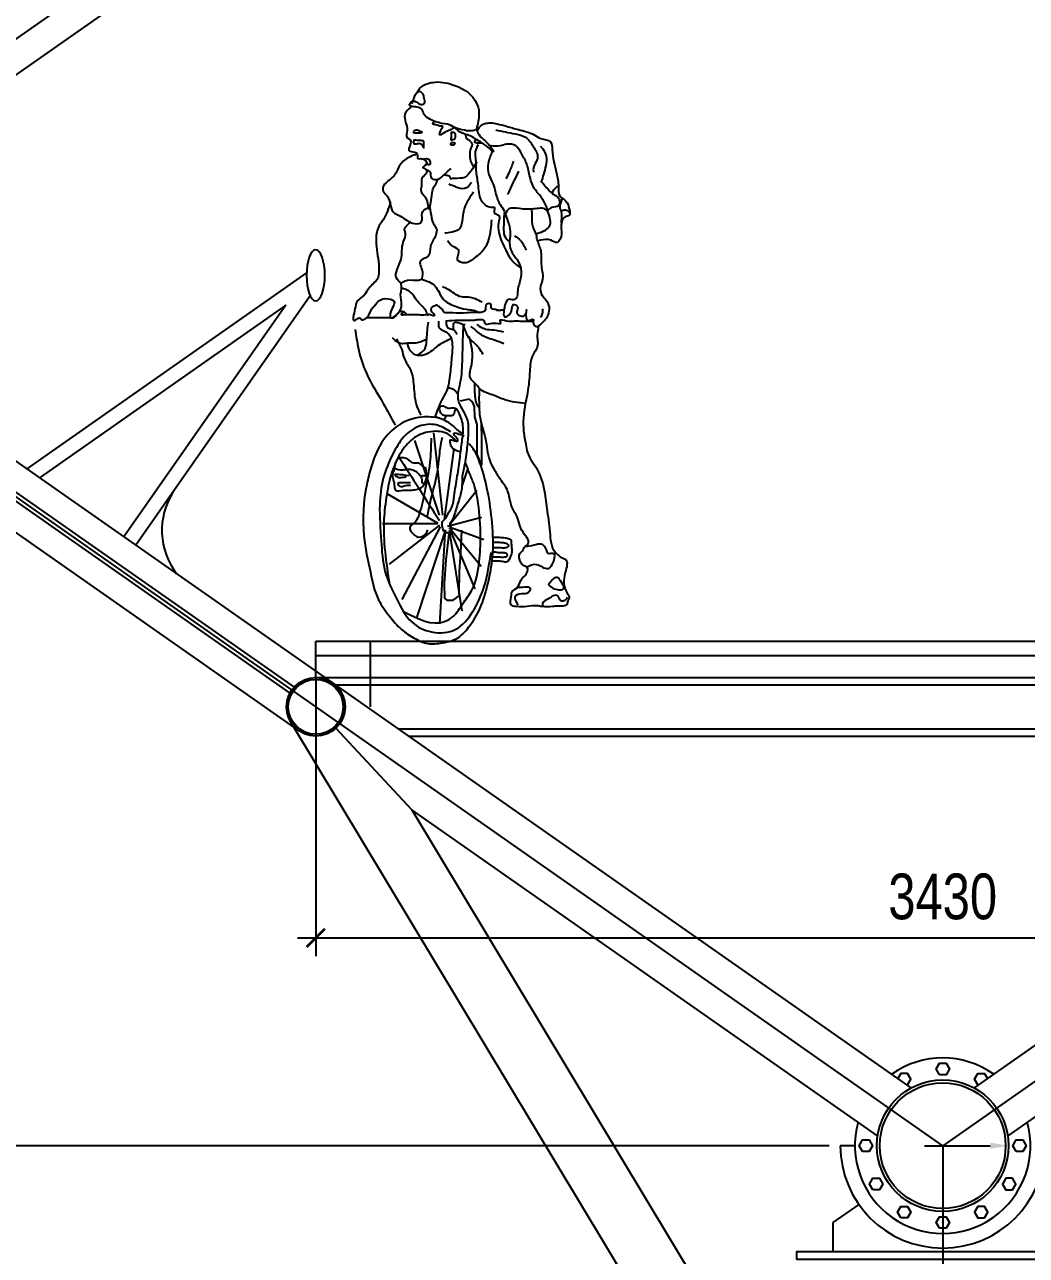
# Model space of a CAD drawing. Header units: millimetres. Extents: x -2530 to 18667, y 794 to 21156.
# Drawn here: x -369 to 2370, y 14684 to 18050 of the extents above; entities that cross this region are included whole.
import ezdxf

# ---------------------------------------------------------------- set-up
doc = ezdxf.new("R2010")
doc.units = ezdxf.units.MM
doc.layers.add('constr', color=5, linetype='Continuous')
doc.styles.add('KOTE', font='romrust.shx', dxfattribs={"width": 0.8})
doc.dimstyles.new('dwgmodels.com 50', dxfattribs={"dimscale": 50, "dimtxt": 2.5, "dimasz": 1, "dimexe": 1, "dimexo": 2, "dimgap": 1, "dimtad": 1, "dimdec": 0, "dimzin": 9, "dimdsep": 46, "dimtxsty": 'KOTE', "dimblk": 'ARCHTICK', "dimcen": 0, "dimdle": 1, "dimclrd": 4, "dimclre": 4, "dimclrt": 3, "dimadec": 0, "dimazin": 0, "dimtfac": 0.666667, "dimtdec": 0, "dimtix": 1, "dimtmove": 2, "dimatfit": 0, "dimfxl": 1, "dimtvp": 1, "dimtolj": 1, "dimarcsym": 0})

# ---------------------------------------------------------------- blocks, each defined once
blk = doc.blocks.new('12р75')
at = {"color": 0}
for points in [[(133.5, 488.5), (122.2, 518.5), (122.2, 568.1), (121.5, 599.7), (115.5, 620.7), (114.7, 649.2), (109.5, 662), (99.7, 669.5), (75.4, 663.7)], [(132.8, 606.4), (133.5, 556.8), (133.5, 488.5)], [(27.7, 352.1), (3.5, 576.7)], [(19.2, 352.1), (-48.5, 556.2)], [(32.5, 340), (59.1, 534.5)], [(-103.9, 479.5), (-100.2, 498)], [(-15.9, 457.8), (-18.3, 481.4)], [(81.3, 434.2), (97, 480.2)], [(15.6, 329.1), (-124.7, 410)], [(48.8, 329), (120.5, 419.9)], [(40.3, 321.5), (133.8, 346.1)], [(14.4, 327.9), (-136.8, 327.9)], [(19.2, 324.3), (-118.6, 218)], [(21, 320.1), (-84.1, 121.5)], [(35, 311.6), (-42.7, 73.6)], [(45.3, 310.3), (79.7, 90.5)], [(45.4, 318.1), (133, 212.7)], [(47.9, 318.9), (139.8, 285)], [(49.6, 306.2), (115.1, 150.7)], [(72.6, 136.1), (73.5, 198.5), (77.4, 249.3), (80.3, 310.8)], [(33.3, 301), (18.8, 54.8)], [(44.7, 301.2), (36.1, 230.1), (31.3, 164.9), (32.2, 124.6), (39, 119.8), (56.2, 119.8), (72.6, 131.3)], [(332.7, 244.5), (338.2, 247.7)]]:
    blk.add_lwpolyline(points, dxfattribs=at)
for points in [[(-56.5, 1477), (-30.9, 1522.8), (1, 1535.6), (54.5, 1529.2), (115.8, 1487.2), (126, 1460.4), (123.4, 1423.4), (120.9, 1405.6), (142.6, 1376.3), (160.4, 1357.1), (166.8, 1346.9), (142.6, 1364.8), (120.9, 1378.8), (103, 1389), (73.7, 1400.5), (54.5, 1415.8), (25.2, 1423.4), (-8, 1434.9), (-23.3, 1447.6), (-29.7, 1461.7), (-42.4, 1468), (-55.2, 1469.3), (-62.8, 1473.1), (-56.7, 1483), (-51.5, 1484.3), (-40.3, 1479.1), (-31.8, 1475.1), (-22, 1478.4), (-23.3, 1492.2), (-23.9, 1498.7), (-29.2, 1507.2), (-35.7, 1510.5), (-40.3, 1508.6), (-44.8, 1505.5)], [(-57.7, 1469.9), (-76.2, 1447.2), (-70, 1403.6), (-69.5, 1384.2), (-61.1, 1378.6), (-64.8, 1354.9), (-65, 1349.5), (-58.8, 1346.4), (-42, 1339.3), (-40, 1327), (-32.6, 1326.9), (-22.3, 1323.8), (-16.2, 1316.6), (-22.3, 1307.2), (-26.1, 1304.5), (-6.7, 1289.6), (-5.7, 1281.3), (0.6, 1270.9), (19.3, 1273), (35.9, 1287.5), (50.4, 1299.9)], [(60.1, 1412.3), (47.1, 1405), (33.9, 1399), (19.9, 1391.9), (22.2, 1403.6), (26.9, 1415.8), (20.4, 1415.8), (9.1, 1419.1), (1.1, 1421.4), (5.3, 1430.3)], [(121.8, 1406.6), (105, 1402.6), (81, 1405.8), (64.2, 1410.6), (49, 1417.8)], [(121.4, 1402.8), (135.4, 1419.2), (141.3, 1422.2), (176.7, 1422.2), (202.3, 1415.3), (234.8, 1406.4), (278.1, 1391.7), (295.8, 1381.9), (322.3, 1373), (327.2, 1351.4), (331.2, 1319), (339, 1287.5), (344, 1251.2), (347.9, 1224.6), (364.6, 1210.9), (373.5, 1189.2), (373.5, 1171.5), (362.7, 1167.6), (351.8, 1135.2), (348.9, 1106.7), (341, 1097.8), (323.3, 1103.7), (294.8, 1103.7), (287.2, 1101.7)], [(-53.2, 1401.1), (-42.3, 1404.9), (-36.3, 1402), (-28.3, 1399.4), (-37, 1397.7), (-41.3, 1397.7), (-48.3, 1397.4), (-53.2, 1401.1)], [(50.2, 1398.6), (60.5, 1397), (62.8, 1389), (61.1, 1381.4), (55.5, 1379.4), (50.8, 1377.7), (50.8, 1386.3), (50.8, 1391.3), (50.2, 1398.6)], [(88.9, 1394.3), (93.8, 1381.4), (103, 1374.5), (107.6, 1362.4), (103.3, 1353.2), (102.1, 1343.7), (102.4, 1325.3), (111.9, 1303.5)], [(136.4, 1369.3), (121, 1369.6), (115.9, 1371.1), (118.8, 1381.9)], [(172.9, 1405.5), (226.2, 1394.5), (254.2, 1385.2), (275.3, 1359.8), (287.2, 1331.1), (275.3, 1296.4), (276.2, 1289.6)], [(-49.2, 1378.3), (-34.3, 1376.1), (-25.2, 1375), (-24.1, 1364.8), (-24.1, 1356.1), (-27.4, 1361.9), (-33.9, 1368.5), (-44.1, 1367.7), (-52.5, 1368.8), (-49.2, 1378.3)], [(50.5, 1371.4), (50.2, 1364.8), (56.5, 1364.1), (60.8, 1368.4), (50.5, 1371.4)], [(240.9, 1028.1), (217.6, 1047.7), (207.7, 1062.6), (198.5, 1081.7), (187.3, 1105.8), (181.1, 1131.8), (181.8, 1157.1), (182.4, 1170.1), (168.8, 1179.3), (170, 1192.3), (160.1, 1193.5), (144.7, 1199.7), (133.5, 1212.7), (124.6, 1258.1), (119.3, 1294.7), (119.3, 1315.6), (118.5, 1323.4), (117.6, 1346.1), (125.4, 1365.3)], [(320.2, 1166.3), (299.9, 1217.2), (278.6, 1244.8), (265.2, 1281), (255.8, 1316.4), (240.9, 1344.2), (227.6, 1361.8), (202.3, 1366.2), (184.6, 1361.8), (160.3, 1361.8), (154.8, 1362.9)], [(294.6, 1361.1), (301.1, 1353.5), (310.4, 1333.4), (309.3, 1307.4), (303.3, 1284), (296.8, 1262.8)], [(-41.9, 1339.2), (-61.1, 1332.2), (-88.9, 1309.8), (-100.7, 1287.3), (-121.1, 1265.9), (-133.9, 1253), (-136.1, 1242.3), (-126.4, 1227.4), (-116.8, 1208.1), (-108.2, 1181.3), (-87.9, 1169.6), (-49.3, 1149.2), (-30, 1154.6), (-28.9, 1178.1), (-16.1, 1191), (-5.4, 1195.2)], [(-25.3, 1325.5), (-10.4, 1325.4), (-7.4, 1319.8), (-7.7, 1310.7), (-16, 1310.7), (-20.4, 1310.1)], [(120.7, 1318), (105.9, 1294.4), (87.2, 1275.7), (60.7, 1272.8), (48.4, 1271.8)], [(162.3, 1345.1), (151.7, 1313.4), (153.6, 1283.5), (165.2, 1257.5), (171.9, 1234.4), (177.7, 1215.2), (184.4, 1201.7), (196, 1183.4), (195, 1168), (195, 1159.3), (194.1, 1132.4), (198.9, 1111.2), (210.4, 1099.6)], [(221, 1319.9), (209.2, 1289.5), (200.4, 1271.8)], [(-14.2, 1295.7), (-20.9, 1282.5), (-29.3, 1273), (-30, 1254), (-32.2, 1240.6), (-26.2, 1228.9), (-17.2, 1217.3), (-10.4, 1189.8), (-1.8, 1225.7), (2.7, 1247.5), (9.8, 1259.1), (14.9, 1271.9)], [(30.8, 1282.3), (46.7, 1277.8), (48.6, 1270.4)], [(234.8, 1292.4), (204.3, 1228.5)], [(106.7, 1262), (94.2, 1247.9), (68.6, 1246.8), (59.1, 1251.5), (47.1, 1255.7), (44.5, 1257.3)], [(295.7, 1266.1), (308.8, 1250.9), (320.7, 1237.3), (329.9, 1229.2)], [(341.8, 1251.4), (328.1, 1231.9), (338.9, 1224.6), (347.2, 1210.9), (344.7, 1198.7), (325.7, 1192.9), (314.7, 1185.2)], [(111.8, 1235.4), (87.2, 1192.2), (81.3, 1163.7), (73.5, 1135.2), (58.7, 1127.3), (37.1, 1123.4), (33.1, 1122.4)], [(355.1, 1215.8), (347.4, 1194.9), (351.8, 1182.2), (351.8, 1157.9), (352.3, 1146.4)], [(-115.5, 1208.5), (-134.7, 1160.1), (-143.1, 1148), (-151.6, 1129.9), (-154.2, 1093.7), (-146.8, 1029.5), (-152.8, 995.6), (-164.9, 982.3), (-177, 967.8), (-191.6, 949.6), (-207.3, 935.1), (-212.2, 915.8), (-213.4, 884.3), (-197.6, 890.3), (-196.4, 887.9), (-185.5, 887.9), (-168.6, 910.9), (-155.2, 929.1), (-141.9, 941.2), (-115.3, 942.4), (-106.8, 938.7), (-114.1, 908.5), (-114.1, 891.6), (-103.2, 896.4), (-85, 926.6), (-87.4, 955.7), (-86.2, 984.7), (-99.6, 1001.6), (-97.1, 1023.4), (-86.2, 1051.2), (-80.2, 1098.4), (-74.1, 1123.8), (-76.5, 1132.3), (-64.4, 1150.4), (-59.6, 1155.3)], [(-7.7, 1194.4), (-3, 1165.7), (2.8, 1148.4), (10.5, 1134.9), (8.6, 1117.6), (-5.9, 1086.8), (-11.7, 1059.9), (-32.9, 1047.3), (-28, 1016.6), (-32.9, 995.4), (-61.8, 994.4), (-86.7, 985.6)], [(198.4, 1174.9), (212.2, 1121.2), (210.4, 1095.9), (217.7, 1069.6), (234.9, 1044.3), (241.2, 1026.2), (239.4, 995.4), (232.2, 962), (229.4, 946.6), (222.2, 941.1), (206.8, 942), (197.7, 925.8), (195, 912.4), (196.3, 894.7), (215.3, 909.9), (220.4, 927.6), (231.8, 922.6), (230.5, 904.8), (243.2, 896), (254.6, 902.3), (257, 913.2), (258.4, 885.8), (268.6, 885.8), (275.3, 887.3), (274.9, 881.7), (282.5, 868.1), (297.7, 875.7), (315.5, 898.5), (319.3, 921.3), (309.2, 940.3), (300.3, 951.7), (295.2, 970.7), (301.6, 998.6), (297.7, 1039.1), (296.5, 1074.6), (286.3, 1105), (282.5, 1122.7), (274.9, 1139.2), (272.4, 1170.9), (270.7, 1188.8)], [(282.7, 1122.3), (302.7, 1128.3), (321.3, 1146), (320.4, 1165.7), (310.5, 1187.3), (276.1, 1189.2), (237.7, 1190.2), (208.2, 1189.2), (194.9, 1164)], [(350.5, 1182.9), (359, 1186.9), (370.9, 1183.2), (374.6, 1180.1)], [(161, 1159.8), (153.1, 1105.7), (142.3, 1081.1), (114.8, 1055.6), (87.2, 1041.8), (68.5, 1049.7), (71.5, 1076.2), (57.7, 1086), (41, 1101.8)], [(223.9, 1116.2), (240.2, 1103.2), (255.6, 1076.4)], [(-13.2, 896.1), (-18.9, 911.5), (-29.8, 924.7), (-44.1, 940.1), (-58.3, 959.5), (-71.2, 968.1), (-86.4, 973.2)], [(135.4, 934), (97.8, 948), (78.6, 948.8), (41, 970.1), (27, 976)], [(-179.3, 892.6), (-168, 892.6), (-144.6, 892.6), (-130.9, 892.6), (-118.7, 892.6), (-105.7, 892.5), (-97.8, 901.3), (-89.7, 908.5), (-80.3, 909.1), (-76.2, 906), (-71.5, 900.3), (-71.2, 899.4)], [(183.5, 910.3), (171.6, 914.1), (160.2, 917.9), (159.4, 928.8), (148, 928.8), (142.5, 910.7), (137.9, 907.7), (115.1, 906.5), (93.5, 905.2), (55.1, 904.8), (37.8, 904.8), (31.4, 906.1), (28.9, 912), (23.4, 917), (17.1, 922.9), (12, 925.9), (5.7, 924.6), (2.7, 922.9), (-2.3, 919.6), (-4.9, 913.2), (-2.3, 908.2), (3.1, 902.7), (4.8, 897.6), (-3.6, 899.3), (-23.9, 899.3), (-42.5, 899.7), (-56.4, 899.7), (-72.5, 899.7), (-75.8, 899.7), (-85, 899.6), (-80.7, 908.6)], [(174.7, 912.2), (186.1, 912.9), (195.8, 913.6)], [(299.7, 916.4), (299.7, 903.2), (295.4, 892.2)], [(-41.8, 788.9), (-20.6, 808), (-16.1, 833.5), (-11.5, 879.9)], [(16.3, 882.1), (17.9, 863.9), (32.8, 855.1), (44.5, 846.6), (53.8, 817.4), (52.6, 788.6), (48.1, 740.4), (37, 689.4), (35.1, 685.3), (22.5, 661.4), (6.3, 619.6)], [(35.8, 883.5), (69.8, 884.9), (85.1, 884.9), (98.9, 885.6), (113.5, 885.6), (124.6, 886.9), (132.3, 886.9), (138.5, 886.3), (142.7, 876.5), (158, 875.8), (180.2, 876.5), (186.5, 877.2), (184.4, 884.2), (202.4, 883.5), (219.8, 882.8), (238.5, 882.8), (256.6, 882.1), (267.7, 882.8), (271.2, 882.8), (274.7, 883.5)], [(36.7, 884.3), (41.1, 865.5), (57.7, 858.3), (66.3, 846)], [(57.9, 858.1), (59.4, 878.7), (81.6, 874.6), (88.7, 873.1)], [(-211.4, 859.9), (-202.9, 806.6), (-181.1, 740), (-135.1, 657.7), (-102.2, 597.6)], [(137.8, 791.1), (113.8, 823.2), (102.5, 832.8), (91.3, 852), (84.9, 869.7)], [(194.8, 820), (169.1, 830.4), (149.1, 836.8), (120.2, 855.3), (109.7, 864.1), (104.1, 868.1)], [(194, 852), (167.5, 857.7), (145.9, 860.1), (128.2, 868.1), (121.8, 872.9)], [(-16.1, 833.5), (-46.2, 822.3), (-68.2, 822.3), (-86.8, 821.2), (-102.2, 830), (-109.9, 836.6)], [(-98.9, 834.4), (-84.6, 804.8), (-77, 779.6), (-60.5, 748.9), (-51.7, 705), (-43, 649.1), (-32, 625)], [(51.1, 834), (15.2, 815.7), (-2.4, 801.5), (-22.1, 790.5), (-47.3, 790.5), (-66, 812.5), (-68.7, 822.3)], [(253.4, 657), (197.6, 667.4), (164.1, 680.6), (128.9, 697.3), (120.2, 707.9), (103.4, 727.2), (107, 765), (100.3, 840.8)], [(114.7, 713.5), (115.9, 673.7), (119.4, 658.5), (128.8, 643.3)], [(41.7, 701.3), (56.1, 696.5), (68.2, 684.5)], [(60.6, 639.1), (54.9, 624.9), (41.1, 623.7), (28.1, 625.7), (21.6, 633.4), (22, 650.1), (28.9, 650.5), (41.1, 644.8), (55.3, 645.6), (64.6, 641.5), (62.6, 637.9)], [(20.2, 617.3), (-28.6, 620.3), (-100.2, 592.7), (-139.7, 549.3), (-168.2, 482.9), (-180, 435.8), (-187.9, 294.9), (-170.2, 196), (-147.8, 120.7), (-117.2, 74.7), (-85.3, 39.4), (-50, 15.8), (-18.2, 1.7), (21.5, 2), (67.9, 15.8), (98.5, 45.3), (129.2, 95.9), (151.6, 166.6), (163.9, 236.8), (162.5, 331.3), (150.5, 417.8), (131.6, 488.6), (110.5, 533.6), (99.9, 546.9)], [(80.5, 574.5), (65.5, 587.3), (49.5, 601.2), (8.9, 620.4)], [(38.2, 623.3), (31.3, 613.3)], [(49.9, 579.8), (9.6, 598.6), (-36.7, 594.9), (-78.9, 565.7), (-109, 518.6), (-134.9, 452.9), (-144.6, 380.5), (-140.6, 281.5), (-130.4, 199.4), (-98.8, 123.7), (-56.3, 59.2), (-2.6, 32.4), (63.3, 39.8), (109.3, 87.5), (140.9, 156.8), (159.8, 249.8)], [(64.1, 555.6), (42.4, 573.1), (-6, 580.2), (-54.8, 560), (-87.3, 522.2), (-111.1, 469.9), (-125.4, 407.3), (-133.1, 340.6), (-118.1, 163)], [(76.1, 524.6), (50, 542.9), (49.2, 557.5), (64.6, 554.4), (67.6, 554.4), (57.6, 575.1), (79.9, 571.3), (86.1, 569)], [(-4.2, 562.9), (-7.5, 495.8), (-18.5, 431.9), (-31.7, 371.3), (-40.6, 344.9), (-47.2, 333.9), (-62.6, 318.4), (-49.4, 297.5), (-38.3, 292), (-17.4, 303), (-13, 311.8)], [(-14, 349.5), (-3.1, 401), (14.6, 477), (21.2, 536.5), (26.7, 565.1)], [(-94.6, 509.5), (-66.2, 504), (-56.6, 495.9), (-39.9, 494.8), (-30.7, 488.4), (-22.1, 482.5), (-18.3, 481.4)], [(-93, 512.3), (18.6, 337.7)], [(-103.9, 479.5), (-109.9, 456.5), (-105.4, 440.9), (-101, 420.1), (-80.2, 420.1), (-66.8, 420.1), (-52, 420.9), (-37.9, 423.8), (-28.2, 429.8), (-15.5, 457.6)], [(-103.9, 479.5), (-83.5, 476), (-68.3, 477.4), (-58.3, 476.9), (-43, 469.3), (-36.4, 462.2), (-30.2, 452.7), (-28.3, 440.3), (-22.5, 437.3)], [(-77.4, 87.7), (32.8, 61), (56.4, 75.1), (82.9, 110.1), (107.5, 146.9), (127.3, 224.3), (131.1, 294.2), (124.5, 384), (112.3, 438.1), (100.1, 468.6), (90.2, 495.2)], [(-64.5, 459.6), (-102.5, 460), (-92.4, 455.1), (-77.9, 456.2), (-72.1, 456.2)], [(-60.3, 440.3), (-83.1, 440), (-95.2, 437.5), (-91.4, 432), (-73.1, 433.1), (-60.3, 433.4)], [(-33.3, 458.7), (-21.3, 460), (-15.5, 457.6)], [(166.1, 291.6), (209.7, 287.5), (212, 286.6), (215.2, 273.8), (216.1, 263.7), (216.1, 246.3), (213.3, 239.9), (201.4, 223.4), (197.8, 223.4), (190.9, 224.8), (175.8, 225.7), (168, 225.7), (160.2, 225.7)], [(165.8, 277.8), (179, 277.8), (194.1, 276.7), (202.5, 274.5), (206.6, 270.4), (206.6, 266), (200.7, 262.7), (190.8, 262), (183.4, 262.7), (176.1, 262.7), (167.6, 262.7), (166.5, 263.1)], [(257.1, 210), (284.1, 217.3), (315.5, 206.1), (326.7, 216.5), (328.9, 247.2), (315.5, 247.2), (311, 256.9), (296.8, 272.5), (277.4, 269.6), (253.5, 265.1)], [(165.4, 251.7), (169.1, 251.7), (179.4, 250.2), (187.1, 250.2), (195.2, 249.5), (201.8, 248), (203.6, 242.9), (201.8, 238.5), (195.9, 236.7), (182, 236.7), (172.8, 236.7), (168, 236.7), (161, 237.4)], [(316.7, 161.9), (345.8, 146.7), (356.2, 148.7), (347.2, 175.7), (340.2, 182.6), (325.7, 173.7), (316.7, 161.9)], [(232.2, 153.6), (266.8, 149.4), (261.3, 139.8), (242.6, 136.3), (224.6, 128), (230.1, 112.1), (232.9, 105.9)], [(368.6, 126.6), (356.8, 116.9), (348.5, 119), (343, 130.8), (329.8, 131.5), (318.1, 123.8), (300.8, 110.7), (300.8, 101.7)]]:
    blk.add_spline(points, degree=3, dxfattribs=at)
at = {"color": 0, "start_tangent": (-0.555055, -0.831814), "end_tangent": (-0.217121, -0.976145)}
blk.add_spline([(351.1, 1216.8), (353.5, 1212.9)], degree=3, dxfattribs=at)
at = {"color": 0}
for points, knots in [([(-30.7, 997.7), (-15.9, 992.7), (11.7, 983.7), (23.7, 938.6), (60.5, 923), (94.1, 913.3), (117.7, 912.5), (128.1, 906)], [0, 0, 0, 0, 2.623923, 5.2311, 7.937084, 9.705863, 12.089774, 12.089774, 12.089774, 12.089774]), ([(83.8, 873.9), (83.1, 858.3), (81.5, 821.7), (80.7, 770.2), (78, 716.3), (63.7, 675.5), (80, 641.9), (97.7, 615.2), (98, 573.2), (93.2, 528.1), (88.3, 490.7), (79.1, 456), (82.4, 425.6), (70.8, 389.9), (61.5, 359.4), (55.1, 338.3), (43.8, 326.5), (54.8, 316.5), (49.8, 300), (38.6, 303.2), (29.1, 307.2), (27.3, 320.3), (23.6, 335.7), (35.8, 341.3), (41.6, 355.7), (55.7, 373), (59.7, 412.3), (67.8, 457.6), (74.7, 507.7), (80.3, 551.8), (85, 585.9), (81.1, 612.4), (73.1, 627.2), (69.8, 637.6), (65.4, 642.8), (60.7, 642.8), (58.7, 641.5), (58.6, 641.4)], [0, 0, 0, 0, 2.986714, 7.010572, 9.81557, 13.44601, 14.546035, 16.834689, 19.46836, 22.269625, 25.605997, 26.651488, 29.100389, 31.314302, 33.748814, 35.190748, 35.621071, 36.508047, 37.395022, 37.876439, 38.491091, 39.245784, 40.259973, 41.104057, 41.370906, 43.213963, 45.226568, 48.72823, 52.10307, 54.870636, 57.263679, 58.656451, 59.886508, 60.474162, 60.727387, 61.14538, 61.190138, 61.190138, 61.190138, 61.190138]), ([(289.3, 869.3), (289, 859.1), (282.8, 841.9), (292.2, 813.9), (267.3, 785.6), (266, 740.7), (262.1, 697.3), (255.6, 668.2), (253.7, 658.3), (253.4, 657)], [0, 0, 0, 0, 1.265072, 3.46518, 4.961386, 7.949905, 11.720355, 13.382398, 13.640772, 13.640772, 13.640772, 13.640772]), ([(253.4, 657), (248.6, 630.5), (245.1, 593.4), (254.2, 550.2), (259.5, 512.3), (302.9, 463.7), (308.7, 383.6), (322, 310.7), (322.5, 260.4), (343.3, 243.5), (350.8, 235), (373.5, 230.7), (357.9, 184), (356.4, 152.1), (376.3, 127), (368.4, 117.8), (368.8, 100.8), (344.4, 103.9), (322.9, 101.3), (303.7, 100.4), (281, 105.5), (257.2, 101), (235.2, 100.8), (208.2, 104.7), (216, 127.4), (215.5, 145.2), (231.2, 151.3), (237.8, 164.1), (242.4, 179.1), (256.3, 186.7), (265.2, 209.3), (247.5, 213.5), (238.1, 225.8), (232.5, 245.2), (247, 253.7), (250.3, 265.5), (272.6, 279), (240.2, 306.4), (236.5, 343.4), (211.7, 376.1), (209.1, 418.9), (186.4, 447.2), (169.6, 474.4), (150.8, 510.3), (148.4, 559.6), (128.6, 613), (127.6, 658.1), (127.7, 684.3), (128.3, 698)], [13.797768, 13.797768, 13.797768, 13.797768, 18.447729, 20.77951, 22.255832, 25.673109, 32.639998, 36.75433, 40.474253, 41.083613, 41.806277, 42.619923, 44.931814, 48.513464, 49.434933, 50.030768, 50.588471, 52.322132, 53.17191, 55.04879, 55.845112, 57.605066, 59.481946, 60.448772, 61.880864, 62.984008, 63.555036, 64.814406, 65.612603, 66.431922, 67.876181, 68.671726, 69.314987, 70.898147, 71.582815, 72.20572, 73.190819, 75.680132, 77.487215, 80.577095, 83.047905, 85.381994, 87.317398, 89.213585, 93.033277, 96.546675, 100.022059, 101.569619, 101.569619, 101.569619, 101.569619])]:
    blk.add_open_spline(points, degree=3, knots=knots, dxfattribs=at)
blk = doc.blocks.new('_ArchTick')
at = {"color": 0, "linetype": 'ByBlock', "const_width": 0.15}
blk.add_lwpolyline([(-0.5, -0.5), (0.5, 0.5)], dxfattribs=at)
blk = doc.blocks.new('*D38')
at = {"color": 4, "lineweight": -2, "transparency": 16777216}
for p, q in [((-2335.1, 19834.8), (-2335.1, 14934)), ((2041.3, 19784.8), (-2385.1, 19784.8)), ((1831.3, 14984), (-2385.1, 14984))]:
    blk.add_line(p, q, dxfattribs=at)
at = {"layer": 'Defpoints', "color": 0, "transparency": 16777216}
for p in [(2141.3, 19784.8, 8000), (-2335.1, 14984), (1931.3, 14984, 8000)]:
    blk.add_point(p, dxfattribs=at)
at = {"color": 4, "lineweight": -2, "transparency": 16777216, "xscale": 50, "yscale": 50, "zscale": 50}
for p, rotation in [((-2335.1, 19784.8), 90), ((-2335.1, 14984), 270)]:
    blk.add_blockref('_ArchTick', p, dxfattribs=dict(at, rotation=rotation))
at = {"color": 3, "transparency": 16777216, "insert": (-2447.6, 17384.4), "char_height": 125, "attachment_point": 5, "rotation": 90, "style": 'KOTE'}
blk.add_mtext('\\A1;4800', dxfattribs=at)
blk = doc.blocks.new('*D39')
at = {"color": 4, "lineweight": -2, "transparency": 16777216}
for p, q in [((-1876.2, 16234.2), (-1876.2, 14934)), ((-1386.9, 16184.2), (-1926.2, 16184.2)), ((1781.3, 14984), (-1926.2, 14984))]:
    blk.add_line(p, q, dxfattribs=at)
at = {"layer": 'Defpoints', "color": 0, "transparency": 16777216}
for p in [(-1286.9, 16184.2, 8000), (-1876.2, 14984), (1881.3, 14984, 8000)]:
    blk.add_point(p, dxfattribs=at)
at = {"color": 4, "lineweight": -2, "transparency": 16777216, "xscale": 50, "yscale": 50, "zscale": 50}
for p, rotation in [((-1876.2, 16184.2), 90), ((-1876.2, 14984), 270)]:
    blk.add_blockref('_ArchTick', p, dxfattribs=dict(at, rotation=rotation))
at = {"color": 3, "transparency": 16777216, "insert": (-1988.7, 15584.1), "char_height": 125, "attachment_point": 5, "rotation": 90, "style": 'KOTE'}
blk.add_mtext('\\A1;1200', dxfattribs=at)
blk = doc.blocks.new('*D40')
at = {"color": 4, "lineweight": -2, "transparency": 16777216}
for p, q in [((-1286.9, 17484.4), (-1286.9, 20511.7)), ((427.2, 19884.8), (427.2, 20511.7)), ((-1336.9, 20461.7), (477.2, 20461.7))]:
    blk.add_line(p, q, dxfattribs=at)
at = {"layer": 'Defpoints', "color": 0, "transparency": 16777216}
for p in [(427.2, 20461.7), (427.2, 19784.8), (-1286.9, 17384.4, 8000)]:
    blk.add_point(p, dxfattribs=at)
at = {"color": 4, "lineweight": -2, "transparency": 16777216, "xscale": 50, "yscale": 50, "zscale": 50, "rotation": 180}
blk.add_blockref('_ArchTick', (-1286.9, 20461.7), dxfattribs=at)
at = {"color": 4, "lineweight": -2, "transparency": 16777216, "xscale": 50, "yscale": 50, "zscale": 50}
blk.add_blockref('_ArchTick', (427.2, 20461.7), dxfattribs=at)
at = {"color": 3, "transparency": 16777216, "insert": (-429.8, 20574.2), "char_height": 125, "attachment_point": 5, "style": 'KOTE'}
blk.add_mtext('\\A1;1715', dxfattribs=at)
blk = doc.blocks.new('*D43')
at = {"color": 4, "lineweight": -2, "transparency": 16777216}
for p, q in [((-1286.9, 17484.4), (-1286.9, 21011.9)), ((5569.4, 17484.4), (5569.4, 21011.9)), ((-1336.9, 20961.9), (5619.4, 20961.9))]:
    blk.add_line(p, q, dxfattribs=at)
at = {"layer": 'Defpoints', "color": 0, "transparency": 16777216}
for p in [(5569.4, 20961.9), (-1286.9, 17384.4, 8000), (5569.4, 17384.4, 8000)]:
    blk.add_point(p, dxfattribs=at)
at = {"color": 4, "lineweight": -2, "transparency": 16777216, "xscale": 50, "yscale": 50, "zscale": 50, "rotation": 180}
blk.add_blockref('_ArchTick', (-1286.9, 20961.9), dxfattribs=at)
at = {"color": 4, "lineweight": -2, "transparency": 16777216, "xscale": 50, "yscale": 50, "zscale": 50}
blk.add_blockref('_ArchTick', (5569.4, 20961.9), dxfattribs=at)
at = {"color": 3, "transparency": 16777216, "insert": (2141.3, 21074.4), "char_height": 125, "attachment_point": 5, "style": 'KOTE'}
blk.add_mtext('\\A1;6860', dxfattribs=at)
blk = doc.blocks.new('*D45')
at = {"color": 4, "lineweight": -2, "transparency": 16777216}
blk.add_line((2091.3, 14984), (2271.3, 14983.9), dxfattribs=at)
at = {"color": 4, "transparency": 16777216}
blk.add_solid([(2271.3, 14992.2), (2271.3, 14975.6), (2321.3, 14983.9)], dxfattribs=at)
at = {"layer": 'Defpoints', "color": 0, "transparency": 16777216}
for p in [(2141.3, 14984, 8000), (2321.3, 14983.9, 8000)]:
    blk.add_point(p, dxfattribs=at)
at = {"color": 3, "transparency": 16777216, "insert": (2640.2, 14983.8), "char_height": 125, "attachment_point": 5, "rotation": 359.977, "style": 'KOTE'}
blk.add_mtext('\\A1;R180', dxfattribs=at)
blk = doc.blocks.new('*D63')
at = {"color": 4, "lineweight": -2, "transparency": 16777216}
for p, q in [((427.2, 16264.2), (427.2, 15502.3)), ((3855.3, 16264.2), (3855.3, 15502.3)), ((377.2, 15552.3), (3905.3, 15552.3))]:
    blk.add_line(p, q, dxfattribs=at)
at = {"layer": 'Defpoints', "color": 0, "transparency": 16777216}
for p in [(427.2, 16364.2, 8000), (3855.3, 16364.2, 8000), (3855.3, 15552.3)]:
    blk.add_point(p, dxfattribs=at)
at = {"color": 4, "lineweight": -2, "transparency": 16777216, "xscale": 50, "yscale": 50, "zscale": 50, "rotation": 180}
blk.add_blockref('_ArchTick', (427.2, 15552.3), dxfattribs=at)
at = {"color": 4, "lineweight": -2, "transparency": 16777216, "xscale": 50, "yscale": 50, "zscale": 50}
blk.add_blockref('_ArchTick', (3855.3, 15552.3), dxfattribs=at)
at = {"color": 3, "transparency": 16777216, "insert": (2141.3, 15664.8), "char_height": 125, "attachment_point": 5, "style": 'KOTE'}
blk.add_mtext('\\A1;3430', dxfattribs=at)

msp = doc.modelspace()

# ---------------------------------------------------------------- linework, layer by layer
for p, q in [((-1158.5, 17306.7, 8000), (367.9, 16237.9, 8000)), ((412.3, 17308, 8000), (-65, 16626.4, 8000)), ((-1170, 17290.3, 8000), (356.4, 16221.5, 8000)), ((345.7, 17282.7, 8000), (-97.7, 16649.4, 8000)), ((427.2, 16364.2, 8000), (3855.3, 16364.2, 8000)), ((427.2, 16264.2, 8000), (427.2, 16364.2, 8000)), ((577.2, 16184.2, 8000), (577.2, 16364.2, 8000)), ((427.2, 16324.2, 8000), (3855.3, 16324.2, 8000)), ((427.2, 16264.2, 8000), (3855.3, 16264.2, 8000)), ((480.1, 16244.2, 8000), (3802.4, 16244.2, 8000)), ((358.6, 16142.9), (1841.3, 13678.6, 8387.8)), ((690, 15902.5, 1099.2), (481.8, 16125.7, 228.2)), ((652.4, 16124.2, 8000), (3630.2, 16124.2, 8000)), ((680.9, 16104.2, 8000), (3601.6, 16104.2, 8000)), ((690, 15902.5, 1099.2), (1841.3, 13989, 7612.2)), ((1901.3, 14984, 8000), (1861.3, 14984, 8000)), ((1911.9, 14823.4, 8000), (1841.3, 14773.9, 8000)), ((1841.3, 14773.9, 8000), (1841.3, 14694, 8000))]:
    msp.add_line(p, q)
at = {"color": 40}
msp.add_line((2141.3, 14984), (2141.3, 10830.9, 8000), dxfattribs=at)
at = {"color": 40, "elevation": 8000}
msp.add_lwpolyline([(-1286.9, 17384.4), (2141.3, 19784.8), (5569.4, 17384.4), (2141.3, 14984), (-1286.9, 17384.4)], close=True, dxfattribs=at)
at = {"elevation": 8000}
for points in [[(-1137.1, 17391.6), (2083.2, 19646.5)], [(2055.1, 15142), (-1137.1, 17377.1)], [(402.3, 17371.2), (-363.1, 16835.2)], [(5419.6, 17377.1), (2227.5, 15142)], [(345.7, 17282.7), (-328.2, 16810.8)], [(367.4, 16128.4), (-1228.8, 17246.1)], [(1963.3, 15010.9), (690, 15902.5)], [(3592.5, 15902.5), (2319.2, 15010.9)], [(2043.6, 15150), (2045.4, 15150), (2054.5, 15165.8), (2045.4, 15181.6), (2027.2, 15181.6), (2018.9, 15167.3)], [(2239, 15150), (2237.2, 15150), (2228, 15165.8), (2237.2, 15181.6), (2255.4, 15181.6), (2263.6, 15167.3)], [(2541.3, 14694), (1741.3, 14694), (1741.3, 14674), (2541.3, 14674), (2541.3, 14694)]]:
    msp.add_lwpolyline(points, dxfattribs=at)
for points in [[(2132.2, 15178.2), (2123, 15194), (2132.2, 15209.8), (2150.4, 15209.8), (2159.5, 15194), (2150.4, 15178.2)], [(1922.2, 14968.2), (1913, 14984), (1922.2, 14999.8), (1940.4, 14999.8), (1949.5, 14984), (1940.4, 14968.2)], [(2342.2, 14968.2), (2333, 14984), (2342.2, 14999.8), (2360.4, 14999.8), (2369.5, 14984), (2360.4, 14968.2)], [(1950.3, 14863.2), (1941.2, 14879), (1950.3, 14894.8), (1968.5, 14894.8), (1977.6, 14879), (1968.5, 14863.2)], [(2332.2, 14863.2), (2341.4, 14879), (2332.2, 14894.8), (2314, 14894.8), (2304.9, 14879), (2314, 14863.2)], [(2027.2, 14786.3), (2018, 14802.1), (2027.2, 14817.9), (2045.4, 14817.9), (2054.5, 14802.1), (2045.4, 14786.3)], [(2255.4, 14786.3), (2264.5, 14802.1), (2255.4, 14817.9), (2237.2, 14817.9), (2228, 14802.1), (2237.2, 14786.3)], [(2132.2, 14758.2), (2123, 14774), (2132.2, 14789.8), (2150.4, 14789.8), (2159.5, 14774), (2150.4, 14758.2)]]:
    msp.add_lwpolyline(points, close=True, dxfattribs=at)
for centre, radius in [((427.2, 16184.2, 8000), 75), ((2141.3, 14984, 8000), 172)]:
    msp.add_circle(centre, radius)
for centre, radius, start, end in [((203.8, 16667, 8000), 197.2, 148.179, 216.8505), ((2141.3, 14984, 8000), 240, 54.4712, 125.5288), ((2141.3, 14984, 8000), 240, 164.4712, 15.5288), ((2141.3, 14984, 8000), 280, 180, 0)]:
    msp.add_arc(centre, radius, start, end)
at = {"layer": 'constr'}
for centre, radius in [((427.2, 16184.2, 8000), 80), ((2141.3, 14984, 8000), 180)]:
    msp.add_circle(centre, radius, dxfattribs=at)
at = {"layer": 'constr', "extrusion": (0, 0, -1)}
msp.add_ellipse((427.2, 17364.2, 8000), major_axis=(0, 70), ratio=0.357143, dxfattribs=at)

# ---------------------------------------------------------------- block references
msp.add_blockref('12р75', (746.7, 16356.5, 8000))

# ---------------------------------------------------------------- dimensions: what is measured, and where the dimension line sits
dim = msp.add_linear_dim(base=(5569.4, 20961.9), p1=(-1286.9, 17384.4, 8000), p2=(5569.4, 17384.4, 8000), text='6860', dimstyle='dwgmodels.com 50', override={"dimrnd": 5})
dim.commit()
dim.dimension.update_dxf_attribs({"geometry": '*D43', "text_midpoint": (2141.3, 21074.4)})
for base, p1, p2, picture, middle in [((427.2, 20461.7), (-1286.9, 17384.4, 8000), (427.2, 19784.8), '*D40', (-429.8, 20574.2)), ((3855.3, 15552.3), (427.2, 16364.2, 8000), (3855.3, 16364.2, 8000), '*D63', (2141.3, 15664.8))]:
    dim = msp.add_linear_dim(base=base, p1=p1, p2=p2, dimstyle='dwgmodels.com 50', override={"dimrnd": 5})
    dim.commit()
    dim.dimension.update_dxf_attribs({"geometry": picture, "text_midpoint": middle})
dim = msp.add_linear_dim(base=(-2335.1, 14984), p1=(2141.3, 19784.8, 8000), p2=(1931.3, 14984, 8000), angle=90, dimstyle='dwgmodels.com 50', override={"dimrnd": 5})
dim.commit()
dim.dimension.update_dxf_attribs({"geometry": '*D38', "text_midpoint": (-2447.6, 17384.4)})
dim = msp.add_linear_dim(base=(-1876.2, 14984), p1=(-1286.9, 16184.2, 8000), p2=(1881.3, 14984, 8000), angle=90, dimstyle='dwgmodels.com 50')
dim.commit()
dim.dimension.update_dxf_attribs({"geometry": '*D39', "text_midpoint": (-1988.7, 15584.1)})
dim = msp.add_radius_dim(center=(2141.3, 14984, 8000), mpoint=(2321.3, 14983.9, 8000), dimstyle='dwgmodels.com 50', override={"dimsah": 1})
dim.commit()
dim.dimension.update_dxf_attribs({"geometry": '*D45', "text_midpoint": (2640.2, 14983.8), "dimtype": 164})

doc.saveas('drawing.dxf')
